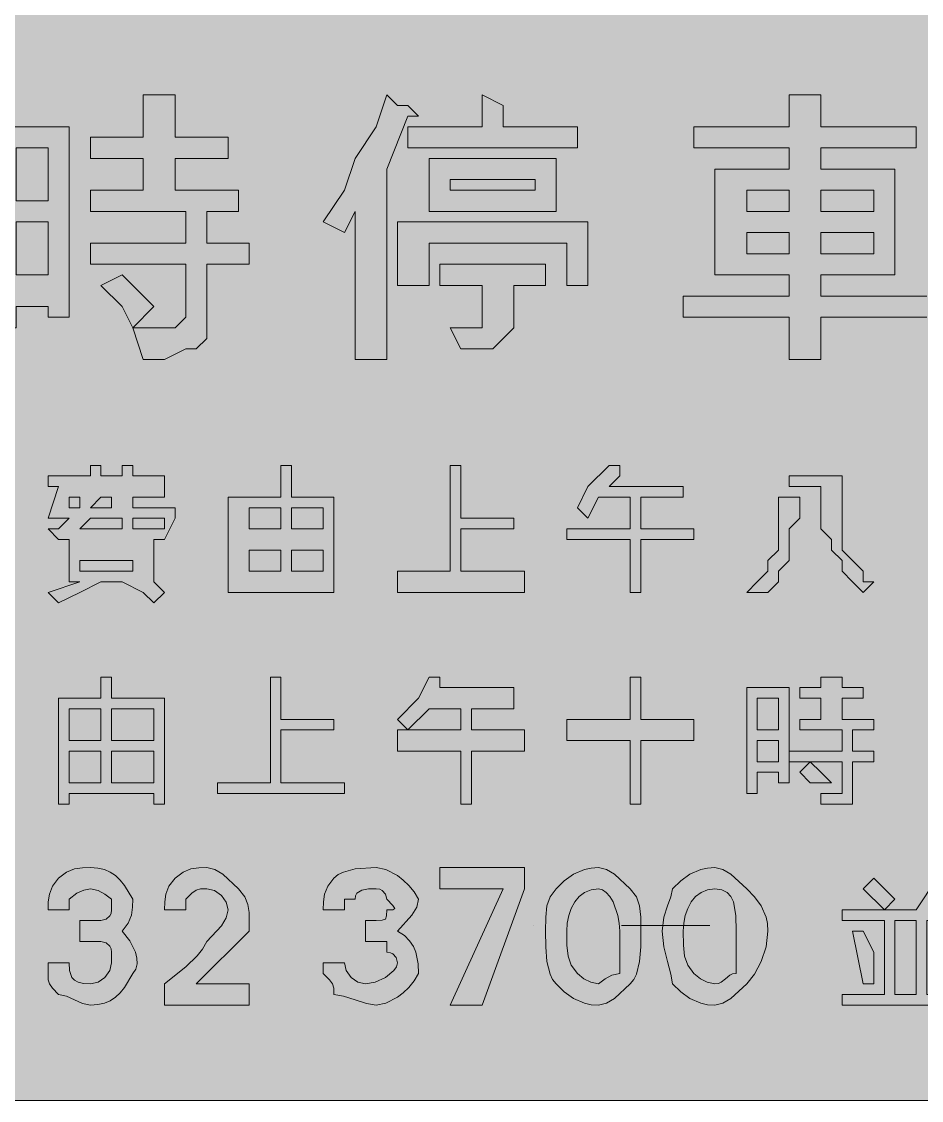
# Model space of a CAD drawing. Header units: metres. Extents: x 10 to 558, y 11 to 259.
# Drawn here: x 253.9 to 356, y 10.6 to 132.9 of the extents above; entities that cross this region are included whole.
import ezdxf

# ---------------------------------------------------------------- set-up
doc = ezdxf.new("R2010")
doc.units = ezdxf.units.M
for name, color, linetype, true_color in [('FILL_FIREBRICK_C36B00', 7, 'Continuous', 0xc36b00), ('FILL_WHITE_FFFFFF', 7, 'Continuous', 0xffffff), ('STROKE_WHITE_FFFFFF', 7, 'Continuous', 0xffffff)]:
    doc.layers.add(name, color=color, linetype=linetype, true_color=true_color)

msp = doc.modelspace()

# ---------------------------------------------------------------- hatches: boundary and pattern name
at = {"layer": 'FILL_FIREBRICK_C36B00', "true_color": 0xc36b00}
h = msp.add_hatch(color=7, dxfattribs=at)
h.dxf.hatch_style = 1
h.paths.add_polyline_path([(551.8, 258.91), (552.54, 258.75), (553.8, 258.21), (554.83, 257.44), (555.75, 256.56), (556.54, 256.06), (557.14, 255.47), (557.56, 254.83), (557.85, 254.16), (558.11, 252.85), (558.15, 251.76), (558.15, 17.76), (558.15, 15.36), (555.75, 12.96), (554.83, 12.08), (553.8, 11.31), (552.54, 10.77), (551.8, 10.61), (550.95, 10.56), (16.95, 10.56), (16.05, 10.58), (15.15, 10.71), (14.25, 11.07), (13.35, 11.76), (12.6, 11.91), (11.83, 12.27), (10.95, 12.96), (10.55, 13.46), (10.26, 14.05), (9.9, 15.36), (9.75, 17.76), (9.75, 251.76), (9.75, 254.16), (9.94, 255.04), (10.35, 255.81), (10.95, 256.56), (11.83, 257.25), (12.6, 257.61), (13.35, 257.76), (14.25, 258.45), (15.15, 258.81), (16.05, 258.94), (16.95, 258.96), (550.95, 258.96), (551.8, 258.91)])
at = {"layer": 'FILL_WHITE_FFFFFF', "true_color": 0xffffff}
h = msp.add_hatch(color=7, dxfattribs=at)
h.dxf.hatch_style = 1
h.paths.add_polyline_path([(267.75, 117.36), (261.75, 117.36), (261.75, 119.76), (267.75, 119.76), (267.75, 124.56), (271.35, 124.56), (271.35, 123.36), (271.35, 119.76), (277.35, 119.76), (277.35, 117.36), (271.35, 117.36), (271.35, 113.76), (278.55, 113.76), (278.55, 111.36), (274.95, 111.36), (274.95, 107.76), (279.75, 107.76), (279.75, 105.36), (274.95, 105.36), (274.95, 98.16), (274.95, 96.96), (273.75, 95.76), (272.55, 95.76), (270.15, 94.56), (267.75, 94.56), (266.55, 98.16), (270.15, 98.16), (271.35, 98.16), (272.55, 99.36), (272.55, 105.36), (261.75, 105.36), (261.75, 107.76), (272.55, 107.76), (272.55, 111.36), (261.75, 111.36), (261.75, 113.76), (267.75, 113.76), (267.75, 117.36)])
h = msp.add_hatch(color=7, dxfattribs=at)
h.dxf.hatch_style = 1
h.paths.add_polyline_path([(297.75, 123.36), (298.95, 122.16), (297.75, 122.16), (295.35, 116.16), (295.35, 94.56), (291.75, 94.56), (291.75, 111.36), (290.55, 108.96), (288.15, 110.16), (290.55, 113.76), (291.75, 117.36), (294.15, 120.96), (295.35, 124.56), (296.55, 123.36), (297.75, 123.36)])
h = msp.add_hatch(color=7, dxfattribs=at)
h.dxf.hatch_style = 1
h.paths.add_polyline_path([(316.95, 120.96), (316.95, 118.56), (297.75, 118.56), (297.75, 120.96), (306.15, 120.96), (306.15, 124.56), (308.55, 123.36), (308.55, 120.96), (316.95, 120.96)])
h = msp.add_hatch(color=7, dxfattribs=at)
h.dxf.hatch_style = 1
h.paths.add_polyline_path([(344.55, 120.96), (355.35, 120.96), (355.35, 118.56), (344.55, 118.56), (344.55, 116.16), (352.95, 116.16), (352.95, 104.16), (344.55, 104.16), (344.55, 101.76), (356.55, 101.76), (356.55, 99.36), (344.55, 99.36), (344.55, 94.56), (340.95, 94.56), (340.95, 99.36), (328.95, 99.36), (328.95, 101.76), (340.95, 101.76), (340.95, 104.16), (332.55, 104.16), (332.55, 116.16), (340.95, 116.16), (340.95, 118.56), (330.15, 118.56), (330.15, 120.96), (340.95, 120.96), (340.95, 124.56), (344.55, 124.56), (344.55, 123.36), (344.55, 120.96)])
h.paths.add_polyline_path([(340.95, 111.36), (340.95, 113.76), (336.15, 113.76), (336.15, 111.36), (340.95, 111.36)], flags=16)
h.paths.add_polyline_path([(336.15, 106.56), (340.95, 106.56), (340.95, 108.96), (336.15, 108.96), (336.15, 106.56)], flags=16)
h.paths.add_polyline_path([(344.55, 113.76), (344.55, 111.36), (350.55, 111.36), (350.55, 113.76), (344.55, 113.76)], flags=16)
h.paths.add_polyline_path([(350.55, 108.96), (344.55, 108.96), (344.55, 106.56), (350.55, 106.56), (350.55, 108.96)], flags=16)
h = msp.add_hatch(color=7, dxfattribs=at)
h.dxf.hatch_style = 1
h.paths.add_polyline_path([(256.95, 99.36), (256.95, 100.56), (253.35, 100.56), (253.35, 98.16), (250.95, 98.16), (250.95, 99.36), (250.95, 120.96), (259.35, 120.96), (259.35, 99.36), (256.95, 99.36)])
h.paths.add_polyline_path([(253.35, 118.56), (253.35, 112.56), (256.95, 112.56), (256.95, 118.56), (253.35, 118.56)], flags=16)
h.paths.add_polyline_path([(256.95, 110.16), (253.35, 110.16), (253.35, 104.16), (256.95, 104.16), (256.95, 110.16)], flags=16)
h = msp.add_hatch(color=7, dxfattribs=at)
h.dxf.hatch_style = 1
h.paths.add_polyline_path([(314.55, 111.36), (300.15, 111.36), (300.15, 117.36), (314.55, 117.36), (314.55, 111.36)])
h.paths.add_polyline_path([(312.15, 114.96), (302.55, 114.96), (302.55, 113.76), (312.15, 113.76), (312.15, 114.96)], flags=16)
h = msp.add_hatch(color=7, dxfattribs=at)
h.dxf.hatch_style = 1
h.paths.add_polyline_path([(318.15, 110.16), (318.15, 102.96), (315.75, 102.96), (315.75, 107.76), (300.15, 107.76), (300.15, 102.96), (296.55, 102.96), (296.55, 110.16), (318.15, 110.16)])
h = msp.add_hatch(color=7, dxfattribs=at)
h.dxf.hatch_style = 1
h.paths.add_polyline_path([(313.35, 105.36), (313.35, 102.96), (309.75, 102.96), (309.75, 99.36), (309.75, 98.16), (308.55, 96.96), (307.35, 95.76), (304.95, 95.76), (303.75, 95.76), (302.55, 98.16), (303.75, 98.16), (304.95, 98.16), (306.15, 98.16), (306.15, 99.36), (306.15, 100.56), (306.15, 102.96), (301.35, 102.96), (301.35, 105.36), (313.35, 105.36)])
h = msp.add_hatch(color=7, dxfattribs=at)
h.dxf.hatch_style = 1
h.paths.add_polyline_path([(266.55, 102.96), (268.95, 100.56), (266.55, 98.16), (265.35, 100.56), (262.95, 102.96), (265.35, 104.16), (266.55, 102.96)])
h = msp.add_hatch(color=7, dxfattribs=at)
h.dxf.hatch_style = 1
h.paths.add_polyline_path([(265.35, 81.36), (265.35, 82.56), (266.55, 82.56), (266.55, 81.36), (270.15, 81.36), (270.15, 78.96), (266.55, 78.96), (266.55, 77.76), (271.35, 77.76), (271.35, 76.56), (270.15, 74.16), (268.95, 74.16), (268.95, 69.36), (270.15, 68.16), (268.95, 66.96), (267.75, 68.16), (265.35, 69.36), (262.95, 69.36), (260.55, 68.16), (258.15, 66.96), (256.95, 68.16), (260.55, 69.36), (259.35, 69.36), (259.35, 74.16), (258.15, 74.16), (256.95, 75.36), (258.15, 75.36), (259.35, 76.56), (258.15, 76.56), (256.95, 76.56), (258.15, 80.16), (256.95, 80.16), (256.95, 81.36), (261.75, 81.36), (261.75, 82.56), (262.95, 82.56), (262.95, 81.36), (265.35, 81.36)])
h.paths.add_polyline_path([(259.35, 78.96), (259.35, 77.76), (260.55, 77.76), (260.55, 78.96), (259.35, 78.96)], flags=16)
h.paths.add_polyline_path([(264.15, 78.96), (262.95, 78.96), (261.75, 77.76), (264.15, 77.76), (264.15, 78.96)], flags=16)
h.paths.add_polyline_path([(265.35, 75.36), (265.35, 76.56), (261.75, 76.56), (260.55, 75.36), (265.35, 75.36)], flags=16)
h.paths.add_polyline_path([(270.15, 76.56), (266.55, 76.56), (266.55, 75.36), (268.95, 75.36), (270.15, 75.36), (270.15, 76.56)], flags=16)
h.paths.add_polyline_path([(266.55, 71.76), (260.55, 71.76), (260.55, 70.56), (266.55, 70.56), (266.55, 71.76)], flags=16)
h = msp.add_hatch(color=7, dxfattribs=at)
h.dxf.hatch_style = 1
h.paths.add_polyline_path([(284.55, 78.96), (289.35, 78.96), (289.35, 68.16), (288.15, 68.16), (279.75, 68.16), (277.35, 68.16), (277.35, 78.96), (283.35, 78.96), (283.35, 82.56), (284.55, 82.56), (284.55, 81.36), (284.55, 78.96)])
h.paths.add_polyline_path([(283.35, 75.36), (283.35, 77.76), (279.75, 77.76), (279.75, 75.36), (283.35, 75.36)], flags=16)
h.paths.add_polyline_path([(284.55, 75.36), (288.15, 75.36), (288.15, 77.76), (284.55, 77.76), (284.55, 75.36)], flags=16)
h.paths.add_polyline_path([(279.75, 72.96), (279.75, 70.56), (283.35, 70.56), (283.35, 72.96), (279.75, 72.96)], flags=16)
h.paths.add_polyline_path([(288.15, 72.96), (284.55, 72.96), (284.55, 70.56), (288.15, 70.56), (288.15, 72.96)], flags=16)
h = msp.add_hatch(color=7, dxfattribs=at)
h.dxf.hatch_style = 1
h.paths.add_polyline_path([(303.75, 81.36), (303.75, 76.56), (309.75, 76.56), (309.75, 75.36), (303.75, 75.36), (303.75, 70.56), (310.95, 70.56), (310.95, 68.16), (296.55, 68.16), (296.55, 70.56), (302.55, 70.56), (302.55, 82.56), (303.75, 82.56), (303.75, 81.36)])
h = msp.add_hatch(color=7, dxfattribs=at)
h.dxf.hatch_style = 1
h.paths.add_polyline_path([(318.15, 80.16), (320.55, 82.56), (321.75, 82.56), (321.75, 81.36), (320.55, 80.16), (328.95, 80.16), (328.95, 78.96), (324.15, 78.96), (324.15, 75.36), (330.15, 75.36), (330.15, 74.16), (324.15, 74.16), (324.15, 68.16), (322.95, 68.16), (322.95, 74.16), (315.75, 74.16), (315.75, 75.36), (322.95, 75.36), (322.95, 78.96), (319.35, 78.96), (318.15, 76.56), (316.95, 77.76), (318.15, 80.16)])
h = msp.add_hatch(color=7, dxfattribs=at)
h.dxf.hatch_style = 1
h.paths.add_polyline_path([(346.95, 81.36), (346.95, 78.96), (346.95, 77.76), (346.95, 75.36), (346.95, 74.16), (346.95, 72.96), (348.15, 71.76), (349.35, 70.56), (349.35, 69.36), (350.55, 69.36), (349.35, 68.16), (348.15, 69.36), (346.95, 70.56), (346.95, 71.76), (345.75, 72.96), (345.75, 74.16), (344.55, 75.36), (344.55, 76.56), (344.55, 78.96), (344.55, 80.16), (340.95, 80.16), (340.95, 81.36), (346.95, 81.36)])
h = msp.add_hatch(color=7, dxfattribs=at)
h.dxf.hatch_style = 1
h.paths.add_polyline_path([(337.35, 69.36), (338.55, 70.56), (338.55, 71.76), (339.75, 72.96), (339.75, 74.16), (339.75, 75.36), (339.75, 77.76), (339.75, 78.96), (340.95, 78.96), (342.15, 78.96), (342.15, 76.56), (340.95, 75.36), (340.95, 74.16), (340.95, 71.76), (339.75, 70.56), (339.75, 69.36), (338.55, 68.16), (337.35, 68.16), (336.15, 68.16), (337.35, 69.36)])
h = msp.add_hatch(color=7, dxfattribs=at)
h.dxf.hatch_style = 1
h.paths.add_polyline_path([(259.35, 45.36), (259.35, 44.16), (258.15, 44.16), (258.15, 56.16), (262.95, 56.16), (262.95, 58.56), (264.15, 58.56), (264.15, 56.16), (270.15, 56.16), (270.15, 44.16), (268.95, 44.16), (268.95, 45.36), (259.35, 45.36)])
h.paths.add_polyline_path([(262.95, 51.36), (262.95, 54.96), (259.35, 54.96), (259.35, 51.36), (262.95, 51.36)], flags=16)
h.paths.add_polyline_path([(264.15, 51.36), (268.95, 51.36), (268.95, 54.96), (264.15, 54.96), (264.15, 51.36)], flags=16)
h.paths.add_polyline_path([(259.35, 50.16), (259.35, 46.56), (262.95, 46.56), (262.95, 50.16), (259.35, 50.16)], flags=16)
h.paths.add_polyline_path([(268.95, 50.16), (264.15, 50.16), (264.15, 46.56), (268.95, 46.56), (268.95, 50.16)], flags=16)
h = msp.add_hatch(color=7, dxfattribs=at)
h.dxf.hatch_style = 1
h.paths.add_polyline_path([(289.35, 53.76), (289.35, 52.56), (283.35, 52.56), (283.35, 46.56), (290.55, 46.56), (290.55, 45.36), (276.15, 45.36), (276.15, 46.56), (282.15, 46.56), (282.15, 58.56), (283.35, 58.56), (283.35, 53.76), (289.35, 53.76)])
h = msp.add_hatch(color=7, dxfattribs=at)
h.dxf.hatch_style = 1
h.paths.add_polyline_path([(298.95, 56.16), (300.15, 58.56), (301.35, 58.56), (301.35, 57.36), (309.75, 57.36), (309.75, 54.96), (304.95, 54.96), (304.95, 52.56), (310.95, 52.56), (310.95, 50.16), (304.95, 50.16), (304.95, 44.16), (303.75, 44.16), (303.75, 50.16), (296.55, 50.16), (296.55, 52.56), (297.75, 52.56), (296.55, 53.76), (298.95, 56.16)])
h.paths.add_polyline_path([(303.75, 52.56), (303.75, 54.96), (300.15, 54.96), (297.75, 52.56), (303.75, 52.56)], flags=16)
h = msp.add_hatch(color=7, dxfattribs=at)
h.dxf.hatch_style = 1
h.paths.add_polyline_path([(324.15, 53.76), (330.15, 53.76), (330.15, 51.36), (324.15, 51.36), (324.15, 44.16), (322.95, 44.16), (322.95, 51.36), (315.75, 51.36), (315.75, 53.76), (322.95, 53.76), (322.95, 58.56), (324.15, 58.56), (324.15, 53.76)])
h = msp.add_hatch(color=7, dxfattribs=at)
h.dxf.hatch_style = 1
h.paths.add_polyline_path([(344.55, 56.16), (342.15, 56.16), (342.15, 57.36), (344.55, 57.36), (344.55, 58.56), (346.95, 58.56), (346.95, 57.36), (349.35, 57.36), (349.35, 56.16), (346.95, 56.16), (346.95, 53.76), (350.55, 53.76), (350.55, 52.56), (348.15, 52.56), (348.15, 50.16), (350.55, 50.16), (350.55, 48.96), (348.15, 48.96), (348.15, 46.56), (348.15, 45.36), (348.15, 44.16), (346.95, 44.16), (345.75, 44.16), (344.55, 44.16), (344.55, 45.36), (345.75, 45.36), (346.95, 45.36), (346.95, 46.56), (346.95, 48.96), (340.95, 48.96), (340.95, 50.16), (346.95, 50.16), (346.95, 52.56), (342.15, 52.56), (342.15, 53.76), (344.55, 53.76), (344.55, 56.16)])
h = msp.add_hatch(color=7, dxfattribs=at)
h.dxf.hatch_style = 1
h.paths.add_polyline_path([(339.75, 46.56), (339.75, 47.76), (337.35, 47.76), (337.35, 45.36), (336.15, 45.36), (336.15, 46.56), (336.15, 57.36), (340.95, 57.36), (340.95, 46.56), (339.75, 46.56)])
h.paths.add_polyline_path([(337.35, 56.16), (337.35, 52.56), (339.75, 52.56), (339.75, 56.16), (337.35, 56.16)], flags=16)
h.paths.add_polyline_path([(339.75, 51.36), (337.35, 51.36), (337.35, 48.96), (339.75, 48.96), (339.75, 51.36)], flags=16)
h = msp.add_hatch(color=7, dxfattribs=at)
h.dxf.hatch_style = 1
h.paths.add_polyline_path([(344.55, 47.76), (345.75, 46.56), (344.55, 46.56), (343.35, 46.56), (342.15, 47.76), (343.35, 48.96), (344.55, 47.76)])
h = msp.add_hatch(color=7, dxfattribs=at)
h.dxf.hatch_style = 1
h.paths.add_polyline_path([(264.15, 27.36), (264.1, 27.76), (263.96, 28.05), (263.55, 28.41), (262.95, 28.56), (260.55, 28.56), (260.55, 30.96), (262.95, 30.96), (263.55, 31.11), (263.96, 31.47), (264.1, 31.76), (264.15, 32.16), (264.15, 33.36), (263.4, 33.96), (262.63, 34.37), (261.75, 34.56), (261, 34.41), (260.23, 34.05), (259.35, 33.36), (259.35, 32.16), (256.95, 32.16), (256.97, 33.06), (257.1, 33.96), (257.46, 34.86), (258.15, 35.76), (259.05, 36.45), (259.95, 36.81), (260.85, 36.94), (261.75, 36.96), (262.6, 36.9), (263.34, 36.73), (264.01, 36.45), (264.6, 36.06), (265.14, 35.55), (265.63, 34.93), (266.55, 33.36), (266.53, 32.46), (266.4, 31.56), (266.04, 30.66), (265.35, 29.76), (266.21, 28.67), (266.85, 27.36), (267.01, 26.69), (267.04, 26.05), (266.89, 25.46), (266.55, 24.96), (265.63, 23.38), (265.14, 22.77), (264.6, 22.26), (264.01, 21.87), (263.34, 21.58), (262.6, 21.42), (261.75, 21.36), (260.85, 21.55), (259.95, 21.96), (259.05, 22.37), (258.15, 22.56), (257.46, 23.27), (257.1, 23.76), (256.97, 24.25), (256.95, 24.96), (256.95, 26.16), (259.35, 26.16), (259.39, 25.28), (259.65, 24.51), (259.94, 24.2), (260.36, 23.97), (260.96, 23.81), (261.75, 23.76), (262.63, 23.97), (263.4, 24.51), (263.94, 25.28), (264.15, 26.16), (264.15, 27.36)])
h = msp.add_hatch(color=7, dxfattribs=at)
h.dxf.hatch_style = 1
h.paths.add_polyline_path([(270.15, 32.16), (270.17, 33.06), (270.3, 33.96), (270.66, 34.86), (271.35, 35.76), (272.25, 36.45), (273.15, 36.81), (274.05, 36.94), (274.95, 36.96), (275.85, 36.75), (276.75, 36.21), (278.55, 34.56), (279.24, 33.66), (279.6, 32.76), (279.73, 31.86), (279.75, 30.96), (279.75, 29.76), (273.75, 23.76), (279.75, 23.76), (279.75, 21.36), (270.15, 21.36), (270.15, 23.76), (272.55, 25.71), (273.86, 26.97), (274.45, 27.71), (274.95, 28.56), (276.6, 30.36), (277.14, 31.26), (277.35, 32.16), (277.14, 33.04), (276.6, 33.81), (275.83, 34.35), (274.95, 34.56), (274.24, 34.54), (273.75, 34.41), (273.26, 34.05), (272.55, 33.36), (272.55, 32.16), (270.15, 32.16)])
h = msp.add_hatch(color=7, dxfattribs=at)
h.dxf.hatch_style = 1
h.paths.add_polyline_path([(296.4, 26.76), (296.04, 27.17), (295.75, 27.31), (295.35, 27.36), (295.35, 28.56), (294.15, 28.56), (292.95, 28.56), (292.95, 30.96), (294.15, 30.96), (294.84, 30.98), (295.2, 31.11), (295.33, 31.47), (295.35, 32.16), (296.02, 32.18), (296.25, 32.31), (296.02, 32.67), (295.35, 33.36), (295.2, 33.96), (294.84, 34.37), (294.55, 34.51), (294.15, 34.56), (293.27, 34.54), (292.5, 34.41), (291.96, 34.05), (291.8, 33.76), (291.75, 33.36), (290.55, 33.36), (290.55, 32.16), (288.15, 32.16), (288.17, 33.06), (288.3, 33.96), (288.66, 34.86), (289.35, 35.76), (289.85, 36.16), (290.44, 36.45), (291.75, 36.81), (294.15, 36.96), (295.24, 36.73), (296.55, 36.06), (297.22, 35.55), (297.86, 34.93), (298.45, 34.2), (298.95, 33.36), (298.74, 32.46), (298.2, 31.56), (296.55, 29.76), (297.34, 29.26), (297.94, 28.67), (298.36, 28.03), (298.65, 27.36), (298.91, 26.05), (298.95, 24.96), (298.45, 24.12), (297.86, 23.38), (297.22, 22.77), (296.55, 22.26), (295.24, 21.58), (294.15, 21.36), (293.06, 21.55), (291.75, 21.96), (290.44, 22.37), (289.35, 22.56), (289.33, 23.27), (289.2, 23.76), (288.84, 24.25), (288.15, 24.96), (288.15, 26.16), (290.55, 26.16), (290.76, 25.28), (291.3, 24.51), (292.07, 23.97), (292.95, 23.76), (294.02, 23.97), (295.2, 24.51), (296.16, 25.28), (296.44, 25.71), (296.55, 26.16), (296.4, 26.76)])
h = msp.add_hatch(color=7, dxfattribs=at)
h.dxf.hatch_style = 1
h.paths.add_polyline_path([(308.55, 34.56), (301.35, 34.56), (301.35, 36.96), (310.95, 36.96), (310.95, 34.56), (306.15, 21.36), (302.55, 21.36), (308.55, 34.56)])
h = msp.add_hatch(color=7, dxfattribs=at)
h.dxf.hatch_style = 1
h.paths.add_polyline_path([(313.5, 32.61), (313.86, 33.64), (314.55, 34.56), (315.47, 35.44), (316.5, 36.21), (317.76, 36.75), (318.5, 36.91), (319.35, 36.96), (320.25, 36.75), (321.15, 36.21), (322.95, 34.56), (323.64, 33.64), (324, 32.61), (324.13, 31.35), (324.15, 29.76), (324.13, 27.98), (324, 26.31), (323.64, 24.87), (323.35, 24.26), (322.95, 23.76), (321.15, 22.11), (320.25, 21.57), (319.35, 21.36), (318.5, 21.41), (317.76, 21.57), (316.5, 22.11), (315.47, 22.88), (314.55, 23.76), (314.15, 24.26), (313.86, 24.87), (313.5, 26.31), (313.37, 27.98), (313.35, 29.76), (313.37, 31.35), (313.5, 32.61)])
h.paths.add_polyline_path([(320.87, 24.77), (321.75, 24.96), (321.75, 29.76), (321.7, 30.66), (321.54, 31.52), (321, 33.06), (320.64, 33.67), (320.23, 34.15), (319.8, 34.45), (319.35, 34.56), (318.51, 34.45), (317.77, 34.15), (317.16, 33.67), (316.65, 33.06), (316.26, 32.33), (315.97, 31.52), (315.81, 30.66), (315.75, 29.76), (315.77, 28.17), (315.9, 26.91), (316.26, 25.88), (316.95, 24.96), (317.7, 24.36), (318.47, 23.95), (319.35, 23.76), (320.1, 24.36), (320.87, 24.77)], flags=16)
h = msp.add_hatch(color=7, dxfattribs=at)
h.dxf.hatch_style = 1
h.paths.add_polyline_path([(327.15, 32.61), (327.56, 33.64), (327.75, 34.56), (328.67, 35.44), (329.7, 36.21), (330.96, 36.75), (331.7, 36.91), (332.55, 36.96), (333.45, 36.75), (334.35, 36.21), (336.15, 34.56), (337.03, 33.64), (337.8, 32.61), (338.34, 31.35), (338.5, 30.61), (338.55, 29.76), (338.34, 27.98), (337.8, 26.31), (337.03, 24.87), (336.15, 23.76), (334.35, 22.11), (333.45, 21.57), (332.55, 21.36), (331.7, 21.41), (330.96, 21.57), (329.7, 22.11), (328.67, 22.88), (327.75, 23.76), (327.56, 24.87), (327.15, 26.31), (326.74, 27.98), (326.55, 29.76), (326.74, 31.35), (327.15, 32.61)])
h.paths.add_polyline_path([(333.26, 23.95), (333.75, 24.36), (334.24, 24.77), (334.55, 24.91), (334.95, 24.96), (334.95, 29.76), (334.91, 31.52), (334.65, 33.06), (334.36, 33.67), (333.94, 34.15), (333.34, 34.45), (332.55, 34.56), (331.71, 34.45), (330.97, 34.15), (330.36, 33.67), (329.85, 33.06), (329.46, 32.33), (329.17, 31.52), (329.01, 30.66), (328.95, 29.76), (328.97, 28.17), (329.1, 26.91), (329.46, 25.88), (330.15, 24.96), (330.9, 24.36), (331.67, 23.95), (332.55, 23.76), (332.95, 23.81), (333.26, 23.95)], flags=16)
h = msp.add_hatch(color=7, dxfattribs=at)
h.dxf.hatch_style = 1
h.paths.add_polyline_path([(357.75, 32.16), (361.35, 32.16), (361.35, 30.96), (356.55, 30.96), (356.55, 22.56), (361.35, 22.56), (361.35, 21.36), (346.95, 21.36), (346.95, 22.56), (351.75, 22.56), (351.75, 30.96), (346.95, 30.96), (346.95, 32.16), (351.75, 32.16), (355.35, 32.16), (357.75, 35.76), (358.95, 34.56), (357.75, 32.16)])
h.paths.add_polyline_path([(355.35, 30.96), (352.95, 30.96), (352.95, 22.56), (355.35, 22.56), (355.35, 30.96)], flags=16)
h = msp.add_hatch(color=7, dxfattribs=at)
h.dxf.hatch_style = 1
h.paths.add_polyline_path([(352.95, 33.36), (351.75, 32.16), (349.35, 34.56), (350.55, 35.76), (351.75, 34.56), (352.95, 33.36)])
h = msp.add_hatch(color=7, dxfattribs=at)
h.dxf.hatch_style = 1
h.paths.add_polyline_path([(350.55, 27.36), (350.55, 23.76), (349.35, 23.76), (348.15, 29.76), (349.35, 29.76), (350.55, 27.36)])

# ---------------------------------------------------------------- linework, layer by layer
at = {"layer": 'FILL_FIREBRICK_C36B00', "lineweight": 0, "true_color": 0xc36b00}
msp.add_lwpolyline([(16.95, 258.96), (550.95, 258.96), (551.8, 258.91), (552.54, 258.75), (553.8, 258.21), (554.83, 257.44), (555.75, 256.56), (556.54, 256.06), (557.14, 255.47), (557.56, 254.83), (557.85, 254.16), (558.11, 252.85), (558.15, 251.76), (558.15, 17.76), (558.15, 15.36), (555.75, 12.96), (554.83, 12.08), (553.8, 11.31), (552.54, 10.77), (551.8, 10.61), (550.95, 10.56), (16.95, 10.56)], dxfattribs=at)
at = {"layer": 'FILL_WHITE_FFFFFF', "lineweight": 0, "true_color": 0xffffff}
for points in [[(267.75, 117.36), (261.75, 117.36), (261.75, 119.76), (267.75, 119.76), (267.75, 124.56), (271.35, 124.56), (271.35, 123.36), (271.35, 119.76), (277.35, 119.76), (277.35, 117.36), (271.35, 117.36), (271.35, 113.76), (278.55, 113.76), (278.55, 111.36), (274.95, 111.36), (274.95, 107.76), (279.75, 107.76), (279.75, 105.36), (274.95, 105.36), (274.95, 98.16), (274.95, 96.96), (273.75, 95.76), (272.55, 95.76), (270.15, 94.56), (267.75, 94.56), (266.55, 98.16), (270.15, 98.16), (271.35, 98.16), (272.55, 99.36), (272.55, 105.36), (261.75, 105.36), (261.75, 107.76), (272.55, 107.76), (272.55, 111.36), (261.75, 111.36), (261.75, 113.76), (267.75, 113.76)], [(297.75, 123.36), (298.95, 122.16), (297.75, 122.16), (295.35, 116.16), (295.35, 94.56), (291.75, 94.56), (291.75, 111.36), (290.55, 108.96), (288.15, 110.16), (290.55, 113.76), (291.75, 117.36), (294.15, 120.96), (295.35, 124.56), (296.55, 123.36)], [(316.95, 120.96), (316.95, 118.56), (297.75, 118.56), (297.75, 120.96), (306.15, 120.96), (306.15, 124.56), (308.55, 123.36), (308.55, 120.96)], [(256.95, 99.36), (256.95, 100.56), (253.35, 100.56), (253.35, 98.16), (250.95, 98.16), (250.95, 99.36), (250.95, 120.96), (259.35, 120.96), (259.35, 99.36)], [(253.35, 118.56), (253.35, 112.56), (256.95, 112.56), (256.95, 118.56)], [(314.55, 111.36), (300.15, 111.36), (300.15, 117.36), (314.55, 117.36)], [(312.15, 114.96), (302.55, 114.96), (302.55, 113.76), (312.15, 113.76)], [(340.95, 111.36), (340.95, 113.76), (336.15, 113.76), (336.15, 111.36)], [(344.55, 113.76), (344.55, 111.36), (350.55, 111.36), (350.55, 113.76)], [(256.95, 110.16), (253.35, 110.16), (253.35, 104.16), (256.95, 104.16)], [(318.15, 110.16), (318.15, 102.96), (315.75, 102.96), (315.75, 107.76), (300.15, 107.76), (300.15, 102.96), (296.55, 102.96), (296.55, 110.16)], [(336.15, 106.56), (340.95, 106.56), (340.95, 108.96), (336.15, 108.96)], [(350.55, 108.96), (344.55, 108.96), (344.55, 106.56), (350.55, 106.56)], [(313.35, 105.36), (313.35, 102.96), (309.75, 102.96), (309.75, 99.36), (309.75, 98.16), (308.55, 96.96), (307.35, 95.76), (304.95, 95.76), (303.75, 95.76), (302.55, 98.16), (303.75, 98.16), (304.95, 98.16), (306.15, 98.16), (306.15, 99.36), (306.15, 100.56), (306.15, 102.96), (301.35, 102.96), (301.35, 105.36)], [(266.55, 102.96), (268.95, 100.56), (266.55, 98.16), (265.35, 100.56), (262.95, 102.96), (265.35, 104.16)], [(265.35, 81.36), (265.35, 82.56), (266.55, 82.56), (266.55, 81.36), (270.15, 81.36), (270.15, 78.96), (266.55, 78.96), (266.55, 77.76), (271.35, 77.76), (271.35, 76.56), (270.15, 74.16), (268.95, 74.16), (268.95, 69.36), (270.15, 68.16), (268.95, 66.96), (267.75, 68.16), (265.35, 69.36), (262.95, 69.36), (260.55, 68.16), (258.15, 66.96), (256.95, 68.16), (260.55, 69.36), (259.35, 69.36), (259.35, 74.16), (258.15, 74.16), (256.95, 75.36), (258.15, 75.36), (259.35, 76.56), (258.15, 76.56), (256.95, 76.56), (258.15, 80.16), (256.95, 80.16), (256.95, 81.36), (261.75, 81.36), (261.75, 82.56), (262.95, 82.56), (262.95, 81.36)], [(284.55, 78.96), (289.35, 78.96), (289.35, 68.16), (288.15, 68.16), (279.75, 68.16), (277.35, 68.16), (277.35, 78.96), (283.35, 78.96), (283.35, 82.56), (284.55, 82.56), (284.55, 81.36)], [(303.75, 81.36), (303.75, 76.56), (309.75, 76.56), (309.75, 75.36), (303.75, 75.36), (303.75, 70.56), (310.95, 70.56), (310.95, 68.16), (296.55, 68.16), (296.55, 70.56), (302.55, 70.56), (302.55, 82.56), (303.75, 82.56)], [(318.15, 80.16), (320.55, 82.56), (321.75, 82.56), (321.75, 81.36), (320.55, 80.16), (328.95, 80.16), (328.95, 78.96), (324.15, 78.96), (324.15, 75.36), (330.15, 75.36), (330.15, 74.16), (324.15, 74.16), (324.15, 68.16), (322.95, 68.16), (322.95, 74.16), (315.75, 74.16), (315.75, 75.36), (322.95, 75.36), (322.95, 78.96), (319.35, 78.96), (318.15, 76.56), (316.95, 77.76)], [(346.95, 81.36), (346.95, 78.96), (346.95, 77.76), (346.95, 75.36), (346.95, 74.16), (346.95, 72.96), (348.15, 71.76), (349.35, 70.56), (349.35, 69.36), (350.55, 69.36), (349.35, 68.16), (348.15, 69.36), (346.95, 70.56), (346.95, 71.76), (345.75, 72.96), (345.75, 74.16), (344.55, 75.36), (344.55, 76.56), (344.55, 78.96), (344.55, 80.16), (340.95, 80.16), (340.95, 81.36)], [(259.35, 78.96), (259.35, 77.76), (260.55, 77.76), (260.55, 78.96)], [(264.15, 78.96), (262.95, 78.96), (261.75, 77.76), (264.15, 77.76)], [(337.35, 69.36), (338.55, 70.56), (338.55, 71.76), (339.75, 72.96), (339.75, 74.16), (339.75, 75.36), (339.75, 77.76), (339.75, 78.96), (340.95, 78.96), (342.15, 78.96), (342.15, 76.56), (340.95, 75.36), (340.95, 74.16), (340.95, 71.76), (339.75, 70.56), (339.75, 69.36), (338.55, 68.16), (337.35, 68.16), (336.15, 68.16)], [(283.35, 75.36), (283.35, 77.76), (279.75, 77.76), (279.75, 75.36)], [(284.55, 75.36), (288.15, 75.36), (288.15, 77.76), (284.55, 77.76)], [(265.35, 75.36), (265.35, 76.56), (261.75, 76.56), (260.55, 75.36)], [(270.15, 76.56), (266.55, 76.56), (266.55, 75.36), (268.95, 75.36), (270.15, 75.36)], [(279.75, 72.96), (279.75, 70.56), (283.35, 70.56), (283.35, 72.96)], [(288.15, 72.96), (284.55, 72.96), (284.55, 70.56), (288.15, 70.56)], [(266.55, 71.76), (260.55, 71.76), (260.55, 70.56), (266.55, 70.56)], [(259.35, 45.36), (259.35, 44.16), (258.15, 44.16), (258.15, 56.16), (262.95, 56.16), (262.95, 58.56), (264.15, 58.56), (264.15, 56.16), (270.15, 56.16), (270.15, 44.16), (268.95, 44.16), (268.95, 45.36)], [(289.35, 53.76), (289.35, 52.56), (283.35, 52.56), (283.35, 46.56), (290.55, 46.56), (290.55, 45.36), (276.15, 45.36), (276.15, 46.56), (282.15, 46.56), (282.15, 58.56), (283.35, 58.56), (283.35, 53.76)], [(298.95, 56.16), (300.15, 58.56), (301.35, 58.56), (301.35, 57.36), (309.75, 57.36), (309.75, 54.96), (304.95, 54.96), (304.95, 52.56), (310.95, 52.56), (310.95, 50.16), (304.95, 50.16), (304.95, 44.16), (303.75, 44.16), (303.75, 50.16), (296.55, 50.16), (296.55, 52.56), (297.75, 52.56), (296.55, 53.76)], [(324.15, 53.76), (330.15, 53.76), (330.15, 51.36), (324.15, 51.36), (324.15, 44.16), (322.95, 44.16), (322.95, 51.36), (315.75, 51.36), (315.75, 53.76), (322.95, 53.76), (322.95, 58.56), (324.15, 58.56)], [(344.55, 56.16), (342.15, 56.16), (342.15, 57.36), (344.55, 57.36), (344.55, 58.56), (346.95, 58.56), (346.95, 57.36), (349.35, 57.36), (349.35, 56.16), (346.95, 56.16), (346.95, 53.76), (350.55, 53.76), (350.55, 52.56), (348.15, 52.56), (348.15, 50.16), (350.55, 50.16), (350.55, 48.96), (348.15, 48.96), (348.15, 46.56), (348.15, 45.36), (348.15, 44.16), (346.95, 44.16), (345.75, 44.16), (344.55, 44.16), (344.55, 45.36), (345.75, 45.36), (346.95, 45.36), (346.95, 46.56), (346.95, 48.96), (340.95, 48.96), (340.95, 50.16), (346.95, 50.16), (346.95, 52.56), (342.15, 52.56), (342.15, 53.76), (344.55, 53.76)], [(339.75, 46.56), (339.75, 47.76), (337.35, 47.76), (337.35, 45.36), (336.15, 45.36), (336.15, 46.56), (336.15, 57.36), (340.95, 57.36), (340.95, 46.56)], [(337.35, 56.16), (337.35, 52.56), (339.75, 52.56), (339.75, 56.16)], [(262.95, 51.36), (262.95, 54.96), (259.35, 54.96), (259.35, 51.36)], [(264.15, 51.36), (268.95, 51.36), (268.95, 54.96), (264.15, 54.96)], [(303.75, 52.56), (303.75, 54.96), (300.15, 54.96), (297.75, 52.56)], [(259.35, 50.16), (259.35, 46.56), (262.95, 46.56), (262.95, 50.16)], [(268.95, 50.16), (264.15, 50.16), (264.15, 46.56), (268.95, 46.56)], [(339.75, 51.36), (337.35, 51.36), (337.35, 48.96), (339.75, 48.96)], [(344.55, 47.76), (345.75, 46.56), (344.55, 46.56), (343.35, 46.56), (342.15, 47.76), (343.35, 48.96)], [(264.15, 27.36), (264.1, 27.76), (263.96, 28.05), (263.55, 28.41), (262.95, 28.56), (260.55, 28.56), (260.55, 30.96), (262.95, 30.96), (263.55, 31.11), (263.96, 31.47), (264.1, 31.76), (264.15, 32.16), (264.15, 33.36), (263.4, 33.96), (262.63, 34.37), (261.75, 34.56), (261, 34.41), (260.23, 34.05), (259.35, 33.36), (259.35, 32.16), (256.95, 32.16), (256.97, 33.06), (257.1, 33.96), (257.46, 34.86), (258.15, 35.76), (259.05, 36.45), (259.95, 36.81), (260.85, 36.94), (261.75, 36.96), (262.6, 36.9), (263.34, 36.73), (264.01, 36.45), (264.6, 36.06), (265.14, 35.55), (265.63, 34.93), (266.55, 33.36), (266.53, 32.46), (266.4, 31.56), (266.04, 30.66), (265.35, 29.76), (266.21, 28.67), (266.85, 27.36), (267.01, 26.69), (267.04, 26.05), (266.89, 25.46), (266.55, 24.96), (265.63, 23.38), (265.14, 22.77), (264.6, 22.26), (264.01, 21.87), (263.34, 21.58), (262.6, 21.42), (261.75, 21.36), (260.85, 21.55), (259.95, 21.96), (259.05, 22.37), (258.15, 22.56), (257.46, 23.27), (257.1, 23.76), (256.97, 24.25), (256.95, 24.96), (256.95, 26.16), (259.35, 26.16), (259.39, 25.28), (259.65, 24.51), (259.94, 24.2), (260.36, 23.97), (260.96, 23.81), (261.75, 23.76), (262.63, 23.97), (263.4, 24.51), (263.94, 25.28), (264.15, 26.16)], [(270.15, 32.16), (270.17, 33.06), (270.3, 33.96), (270.66, 34.86), (271.35, 35.76), (272.25, 36.45), (273.15, 36.81), (274.05, 36.94), (274.95, 36.96), (275.85, 36.75), (276.75, 36.21), (278.55, 34.56), (279.24, 33.66), (279.6, 32.76), (279.73, 31.86), (279.75, 30.96), (279.75, 29.76), (273.75, 23.76), (279.75, 23.76), (279.75, 21.36), (270.15, 21.36), (270.15, 23.76), (272.55, 25.71), (273.86, 26.97), (274.45, 27.71), (274.95, 28.56), (276.6, 30.36), (277.14, 31.26), (277.35, 32.16), (277.14, 33.04), (276.6, 33.81), (275.83, 34.35), (274.95, 34.56), (274.24, 34.54), (273.75, 34.41), (273.26, 34.05), (272.55, 33.36), (272.55, 32.16)], [(296.4, 26.76), (296.04, 27.17), (295.75, 27.31), (295.35, 27.36), (295.35, 28.56), (294.15, 28.56), (292.95, 28.56), (292.95, 30.96), (294.15, 30.96), (294.84, 30.98), (295.2, 31.11), (295.33, 31.47), (295.35, 32.16), (296.02, 32.18), (296.25, 32.31), (296.02, 32.67), (295.35, 33.36), (295.2, 33.96), (294.84, 34.37), (294.55, 34.51), (294.15, 34.56), (293.27, 34.54), (292.5, 34.41), (291.96, 34.05), (291.8, 33.76), (291.75, 33.36), (290.55, 33.36), (290.55, 32.16), (288.15, 32.16), (288.17, 33.06), (288.3, 33.96), (288.66, 34.86), (289.35, 35.76), (289.85, 36.16), (290.44, 36.45), (291.75, 36.81), (294.15, 36.96), (295.24, 36.73), (296.55, 36.06), (297.22, 35.55), (297.86, 34.93), (298.45, 34.2), (298.95, 33.36), (298.74, 32.46), (298.2, 31.56), (296.55, 29.76), (297.34, 29.26), (297.94, 28.67), (298.36, 28.03), (298.65, 27.36), (298.91, 26.05), (298.95, 24.96), (298.45, 24.12), (297.86, 23.38), (297.22, 22.77), (296.55, 22.26), (295.24, 21.58), (294.15, 21.36), (293.06, 21.55), (291.75, 21.96), (290.44, 22.37), (289.35, 22.56), (289.33, 23.27), (289.2, 23.76), (288.84, 24.25), (288.15, 24.96), (288.15, 26.16), (290.55, 26.16), (290.76, 25.28), (291.3, 24.51), (292.07, 23.97), (292.95, 23.76), (294.02, 23.97), (295.2, 24.51), (296.16, 25.28), (296.44, 25.71), (296.55, 26.16)], [(308.55, 34.56), (301.35, 34.56), (301.35, 36.96), (310.95, 36.96), (310.95, 34.56), (306.15, 21.36), (302.55, 21.36)], [(313.5, 32.61), (313.86, 33.64), (314.55, 34.56), (315.47, 35.44), (316.5, 36.21), (317.76, 36.75), (318.5, 36.91), (319.35, 36.96), (320.25, 36.75), (321.15, 36.21), (322.95, 34.56), (323.64, 33.64), (324, 32.61), (324.13, 31.35), (324.15, 29.76), (324.13, 27.98), (324, 26.31), (323.64, 24.87), (323.35, 24.26), (322.95, 23.76), (321.15, 22.11), (320.25, 21.57), (319.35, 21.36), (318.5, 21.41), (317.76, 21.57), (316.5, 22.11), (315.47, 22.88), (314.55, 23.76), (314.15, 24.26), (313.86, 24.87), (313.5, 26.31), (313.37, 27.98), (313.35, 29.76), (313.37, 31.35)], [(327.15, 32.61), (327.56, 33.64), (327.75, 34.56), (328.67, 35.44), (329.7, 36.21), (330.96, 36.75), (331.7, 36.91), (332.55, 36.96), (333.45, 36.75), (334.35, 36.21), (336.15, 34.56), (337.03, 33.64), (337.8, 32.61), (338.34, 31.35), (338.5, 30.61), (338.55, 29.76), (338.34, 27.98), (337.8, 26.31), (337.03, 24.87), (336.15, 23.76), (334.35, 22.11), (333.45, 21.57), (332.55, 21.36), (331.7, 21.41), (330.96, 21.57), (329.7, 22.11), (328.67, 22.88), (327.75, 23.76), (327.56, 24.87), (327.15, 26.31), (326.74, 27.98), (326.55, 29.76), (326.74, 31.35)], [(357.75, 32.16), (361.35, 32.16), (361.35, 30.96), (356.55, 30.96), (356.55, 22.56), (361.35, 22.56), (361.35, 21.36), (346.95, 21.36), (346.95, 22.56), (351.75, 22.56), (351.75, 30.96), (346.95, 30.96), (346.95, 32.16), (351.75, 32.16), (355.35, 32.16), (357.75, 35.76), (358.95, 34.56)], [(352.95, 33.36), (351.75, 32.16), (349.35, 34.56), (350.55, 35.76), (351.75, 34.56)], [(320.87, 24.77), (321.75, 24.96), (321.75, 29.76), (321.7, 30.66), (321.54, 31.52), (321, 33.06), (320.64, 33.67), (320.23, 34.15), (319.8, 34.45), (319.35, 34.56), (318.51, 34.45), (317.77, 34.15), (317.16, 33.67), (316.65, 33.06), (316.26, 32.33), (315.97, 31.52), (315.81, 30.66), (315.75, 29.76), (315.77, 28.17), (315.9, 26.91), (316.26, 25.88), (316.95, 24.96), (317.7, 24.36), (318.47, 23.95), (319.35, 23.76), (320.1, 24.36)], [(333.26, 23.95), (333.75, 24.36), (334.24, 24.77), (334.55, 24.91), (334.95, 24.96), (334.95, 29.76), (334.91, 31.52), (334.65, 33.06), (334.36, 33.67), (333.94, 34.15), (333.34, 34.45), (332.55, 34.56), (331.71, 34.45), (330.97, 34.15), (330.36, 33.67), (329.85, 33.06), (329.46, 32.33), (329.17, 31.52), (329.01, 30.66), (328.95, 29.76), (328.97, 28.17), (329.1, 26.91), (329.46, 25.88), (330.15, 24.96), (330.9, 24.36), (331.67, 23.95), (332.55, 23.76), (332.95, 23.81)], [(355.35, 30.96), (352.95, 30.96), (352.95, 22.56), (355.35, 22.56)], [(350.55, 27.36), (350.55, 23.76), (349.35, 23.76), (348.15, 29.76), (349.35, 29.76)]]:
    msp.add_lwpolyline(points, close=True, dxfattribs=at)
msp.add_lwpolyline([(356.55, 99.36), (344.55, 99.36), (344.55, 94.56), (340.95, 94.56), (340.95, 99.36), (328.95, 99.36), (328.95, 101.76), (340.95, 101.76), (340.95, 104.16), (332.55, 104.16), (332.55, 116.16), (340.95, 116.16), (340.95, 118.56), (330.15, 118.56), (330.15, 120.96), (340.95, 120.96), (340.95, 124.56), (344.55, 124.56), (344.55, 123.36), (344.55, 120.96), (355.35, 120.96), (355.35, 118.56), (344.55, 118.56), (344.55, 116.16), (352.95, 116.16), (352.95, 104.16), (344.55, 104.16), (344.55, 101.76), (356.55, 101.76)], dxfattribs=at)
at = {"layer": 'STROKE_WHITE_FFFFFF', "lineweight": 0, "true_color": 0xffffff}
for points in [[(311.95, 30.4), (311.95, 30.4)], [(311.95, 30.4), (311.95, 30.4)], [(311.95, 30.4), (311.95, 30.4)], [(311.95, 30.4), (311.95, 30.4)], [(311.95, 30.4), (311.95, 30.4)], [(311.95, 30.4), (311.95, 30.4)], [(321.95, 30.4), (331.95, 30.4)], [(321.95, 30.4), (331.95, 30.4)], [(321.95, 30.4), (331.95, 30.4)], [(321.95, 30.4), (331.95, 30.4)], [(321.95, 30.4), (331.95, 30.4)], [(321.95, 30.4), (331.95, 30.4)]]:
    msp.add_lwpolyline(points, dxfattribs=at)

doc.saveas('drawing.dxf')
